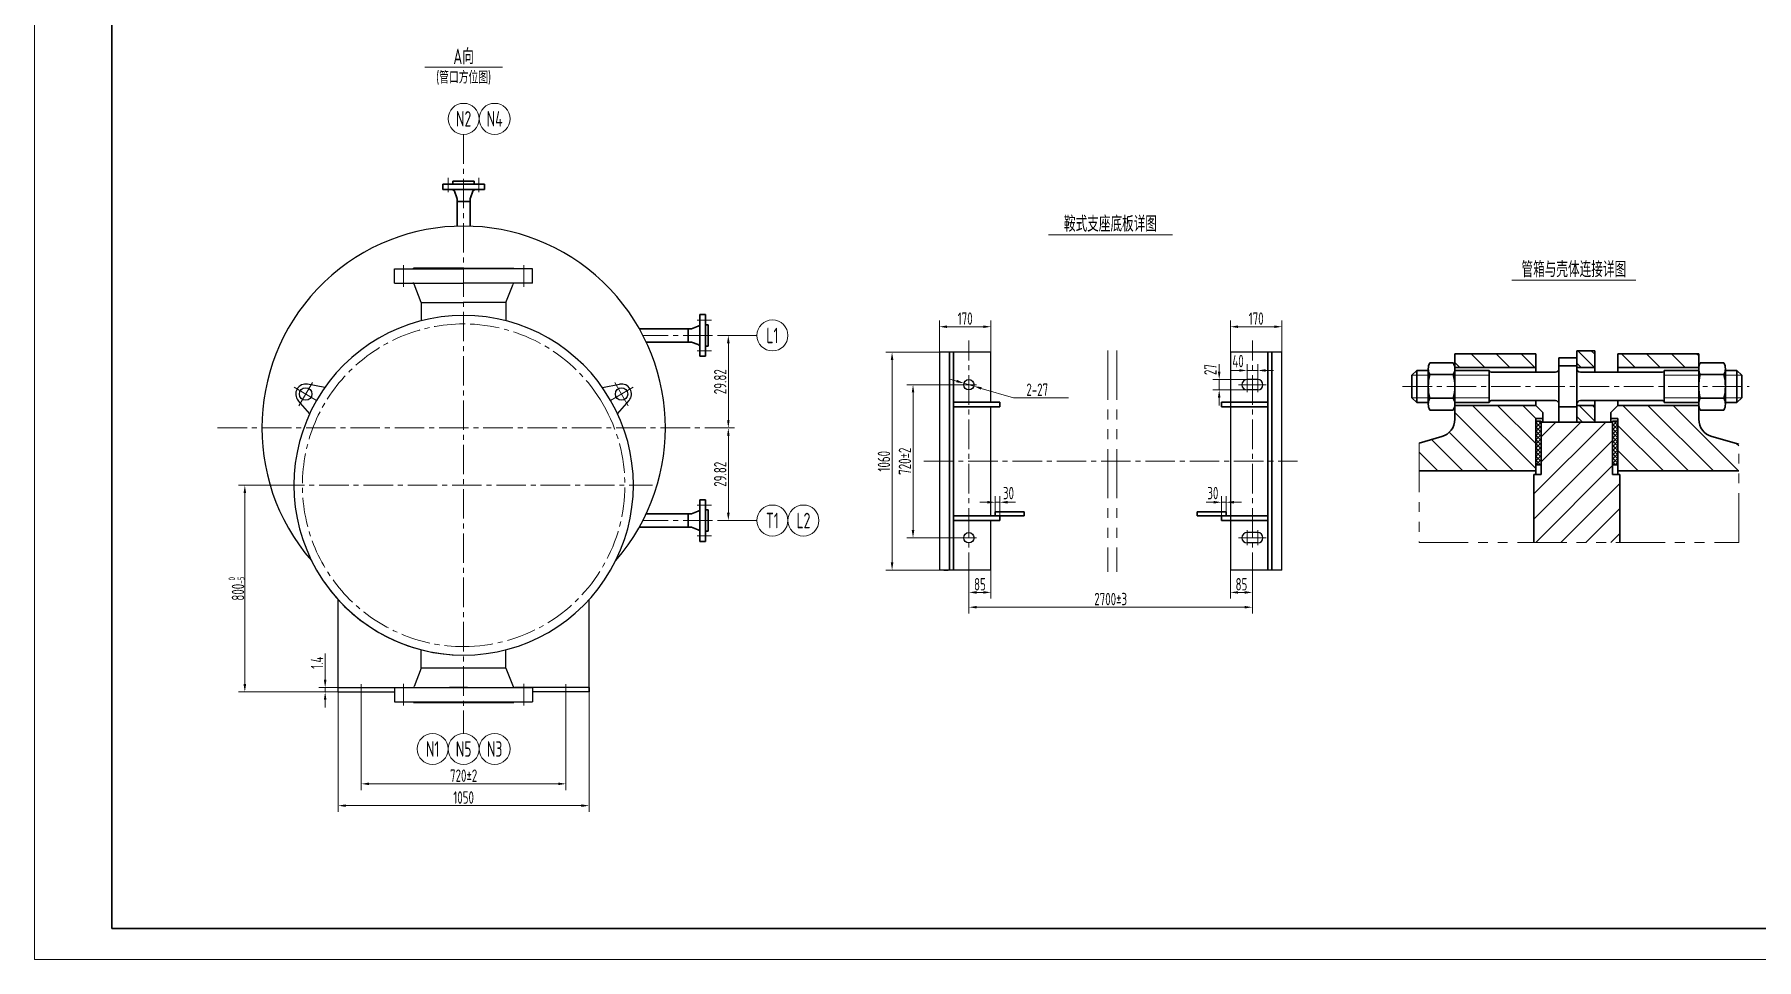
# Model space of a CAD drawing. Header units: millimetres. Extents: x 5765 to 6606, y -201 to 393.
# Drawn here: x 5765 to 6320, y -201 to 98 of the extents above; entities that cross this region are included whole.
import ezdxf
from ezdxf.enums import TextEntityAlignment as Align

# ---------------------------------------------------------------- set-up
doc = ezdxf.new("R2010")
doc.units = ezdxf.units.MM
doc.linetypes.add('CENTER2', pattern=[28.575, 19.05, -3.175, 3.175, -3.175])
doc.linetypes.add('PHANTOM2', pattern=[31.75, 15.875, -3.175, 3.175, -3.175, 3.175, -3.175])
for name, color, linetype, lineweight in [('1粗实线', 7, 'Continuous', 35), ('2细实线', 3, 'Continuous', 13), ('3中心线', 1, 'CENTER2', 13), ('5双点划线', 2, 'PHANTOM2', 13), ('6剖面线', 6, 'Continuous', 13), ('7文本', 2, 'Continuous', 13), ('8标注', 3, 'Continuous', 13), ('9图表', 4, 'Continuous', 13)]:
    doc.layers.add(name, color=color, linetype=linetype, lineweight=lineweight)
doc.styles.add('lanpec', font='bpec_e.shx', dxfattribs={"width": 0.75, "bigfont": 'hztxt.shx'})
doc.styles.add('lanpec-dim', font='bpec_e.shx', dxfattribs={"width": 0.75})
doc.dimstyles.new('lanpec', dxfattribs={"dimtxt": 4, "dimasz": 2.5, "dimexe": 2, "dimexo": 0, "dimtad": 1, "dimdsep": 46, "dimtxsty": 'lanpec-dim', "dimcen": 2.5, "dimclrd": 256, "dimclre": 256, "dimclrt": 256, "dimazin": 0, "dimtfac": 1, "dimtmove": 0, "dimatfit": 3, "dimfxl": 1, "dimlwd": -1, "dimlwe": -1, "dimarcsym": 0})
doc.dimstyles.new('lanpec$0', dxfattribs={"dimscale": 10, "dimtxt": 4, "dimasz": 2.5, "dimexe": 2, "dimexo": 0, "dimtad": 1, "dimdec": 1, "dimdsep": 46, "dimtxsty": 'lanpec-dim', "dimcen": 0.09, "dimclrd": 256, "dimclre": 256, "dimclrt": 256, "dimadec": 1, "dimazin": 0, "dimtfac": 0.707, "dimtdec": 1, "dimtmove": 0, "dimatfit": 3, "dimfxl": 1, "dimarcsym": 0})
doc.dimstyles.new('lanpec$3', dxfattribs={"dimtxt": 4, "dimasz": 2.5, "dimexe": 2, "dimexo": 0, "dimtad": 1, "dimtih": 1, "dimtoh": 1, "dimdsep": 46, "dimtxsty": 'lanpec-dim', "dimcen": 2.5, "dimclrd": 256, "dimclre": 256, "dimclrt": 256, "dimazin": 0, "dimtfac": 1, "dimtmove": 0, "dimatfit": 3, "dimfxl": 1, "dimlwd": -1, "dimlwe": -1, "dimarcsym": 0})
pattern_1 = [(135, (5538.121, 1412.3714), (-4.041115, -4.041115), [])]
pattern_2 = [(45, (5538.121, 1412.3714), (-0.6735192, 0.6735192), []), (135, (5538.121, 1412.3714), (-0.6735192, -0.6735192), [])]

# ---------------------------------------------------------------- blocks, each defined once
blk = doc.blocks.new('A1')
at = {"layer": '1粗实线'}
blk.add_lwpolyline([(-816, 10), (-10, 10), (-10, 584), (-816, 584)], close=True, dxfattribs=at)
at = {"layer": '9图表'}
blk.add_lwpolyline([(-841, 0), (0, 0), (0, 594), (-841, 594)], close=True, dxfattribs=at)
blk = doc.blocks.new('*D25')
at = {"layer": '8标注', "transparency": 16777216}
for p, q in [((6056.91, -4.84), (6056.91, 5.4)), ((6059.41, 3.4), (6071.05, 3.4)), ((6073.55, -4.84), (6073.55, 5.4))]:
    blk.add_line(p, q, dxfattribs=at)
for points in [[(6059.41, 3.82), (6059.41, 2.98), (6056.91, 3.4)], [(6071.05, 3.82), (6071.05, 2.98), (6073.55, 3.4)]]:
    blk.add_solid(points, dxfattribs=at)
at = {"layer": 'Defpoints', "color": 0, "transparency": 16777216}
for p in [(6073.55, 3.4), (6056.91, -4.84), (6073.55, -4.84)]:
    blk.add_point(p, dxfattribs=at)
at = {"layer": '8标注', "transparency": 16777216, "insert": (6065.23, 6.02), "char_height": 4, "attachment_point": 5, "style": 'lanpec-dim'}
blk.add_mtext('170', dxfattribs=at)
blk = doc.blocks.new('*D34')
at = {"layer": '8标注', "transparency": 16777216}
for p, q in [((6150.78, -4.84), (6150.78, 5.4)), ((6153.28, 3.4), (6164.91, 3.4)), ((6167.41, -4.84), (6167.41, 5.4))]:
    blk.add_line(p, q, dxfattribs=at)
for points in [[(6153.28, 3.82), (6153.28, 2.98), (6150.78, 3.4)], [(6164.91, 3.82), (6164.91, 2.98), (6167.41, 3.4)]]:
    blk.add_solid(points, dxfattribs=at)
at = {"layer": 'Defpoints', "color": 0, "transparency": 16777216}
for p in [(6167.41, 3.4), (6150.78, -4.84), (6167.41, -4.84)]:
    blk.add_point(p, dxfattribs=at)
at = {"layer": '8标注', "transparency": 16777216, "insert": (6159.09, 6.02), "char_height": 4, "attachment_point": 5, "style": 'lanpec-dim'}
blk.add_mtext('170', dxfattribs=at)
blk = doc.blocks.new('*D26')
at = {"layer": '8标注', "transparency": 16777216}
for p, q in [((6066.43, -78.89), (6066.43, -89.01)), ((6157.89, -78.89), (6157.89, -89.01)), ((6068.93, -87.01), (6155.39, -87.01))]:
    blk.add_line(p, q, dxfattribs=at)
for points in [[(6068.93, -86.59), (6068.93, -87.42), (6066.43, -87.01)], [(6155.39, -86.59), (6155.39, -87.42), (6157.89, -87.01)]]:
    blk.add_solid(points, dxfattribs=at)
at = {"layer": 'Defpoints', "color": 0, "transparency": 16777216}
for p in [(6066.43, -78.89), (6157.89, -78.89), (6157.89, -87.01)]:
    blk.add_point(p, dxfattribs=at)
at = {"layer": '8标注', "transparency": 16777216, "insert": (6112.16, -84.38), "char_height": 4, "width": 3.1429, "attachment_point": 5, "style": 'lanpec-dim'}
blk.add_mtext('2700%%P3', dxfattribs=at)
blk = doc.blocks.new('*D27')
at = {"layer": '8标注', "transparency": 16777216}
for p, q in [((6147.16, -11.13), (6147.16, -8.63)), ((6156.16, -13.63), (6145.16, -13.63)), ((6147.16, -13.63), (6147.16, -16.96)), ((6156.16, -16.96), (6145.16, -16.96)), ((6147.16, -19.46), (6147.16, -21.96))]:
    blk.add_line(p, q, dxfattribs=at)
for points in [[(6146.74, -11.13), (6147.58, -11.13), (6147.16, -13.63)], [(6146.74, -19.46), (6147.58, -19.46), (6147.16, -16.96)]]:
    blk.add_solid(points, dxfattribs=at)
at = {"layer": 'Defpoints', "color": 0, "transparency": 16777216}
for p in [(6156.16, -13.63), (6147.16, -16.96), (6156.16, -16.96)]:
    blk.add_point(p, dxfattribs=at)
at = {"layer": '8标注', "transparency": 16777216, "insert": (6144.33, -10.41), "char_height": 4, "attachment_point": 5, "rotation": 90, "style": 'lanpec-dim'}
blk.add_mtext('27', dxfattribs=at)
blk = doc.blocks.new('*D28')
at = {"layer": '8标注', "transparency": 16777216}
for p, q in [((6153.66, -10.7), (6151.16, -10.7)), ((6156.16, -13.63), (6156.16, -8.7)), ((6159.63, -10.7), (6156.16, -10.7)), ((6159.63, -13.63), (6159.63, -8.7)), ((6162.13, -10.7), (6164.63, -10.7))]:
    blk.add_line(p, q, dxfattribs=at)
for points in [[(6153.66, -10.28), (6153.66, -11.11), (6156.16, -10.7)], [(6162.13, -10.28), (6162.13, -11.11), (6159.63, -10.7)]]:
    blk.add_solid(points, dxfattribs=at)
at = {"layer": 'Defpoints', "color": 0, "transparency": 16777216}
for p in [(6156.16, -10.7), (6156.16, -13.63), (6159.63, -13.63)]:
    blk.add_point(p, dxfattribs=at)
at = {"layer": '8标注', "transparency": 16777216, "insert": (6153.24, -7.69), "char_height": 4, "attachment_point": 5, "style": 'lanpec-dim'}
blk.add_mtext('40', dxfattribs=at)
blk = doc.blocks.new('*D29')
at = {"layer": '8标注', "transparency": 16777216}
for p, q in [((6063.94, -15.3), (6046.41, -15.3)), ((6048.41, -17.8), (6048.41, -62.12)), ((6063.94, -64.62), (6046.41, -64.62))]:
    blk.add_line(p, q, dxfattribs=at)
for points in [[(6047.99, -17.8), (6048.83, -17.8), (6048.41, -15.3)], [(6047.99, -62.12), (6048.83, -62.12), (6048.41, -64.62)]]:
    blk.add_solid(points, dxfattribs=at)
at = {"layer": 'Defpoints', "color": 0, "transparency": 16777216}
for p in [(6063.94, -15.3), (6048.41, -64.62), (6063.94, -64.62)]:
    blk.add_point(p, dxfattribs=at)
at = {"layer": '8标注', "transparency": 16777216, "insert": (6045.79, -39.96), "char_height": 4, "width": 3.1429, "attachment_point": 5, "rotation": 90, "style": 'lanpec-dim'}
blk.add_mtext('720±2', dxfattribs=at)
blk = doc.blocks.new('*D30')
at = {"layer": '8标注', "transparency": 16777216}
for p, q in [((6056.91, -4.84), (6039.65, -4.84)), ((6041.65, -72.57), (6041.65, -7.34)), ((6056.91, -75.07), (6039.65, -75.07))]:
    blk.add_line(p, q, dxfattribs=at)
for points in [[(6041.24, -7.34), (6042.07, -7.34), (6041.65, -4.84)], [(6041.24, -72.57), (6042.07, -72.57), (6041.65, -75.07)]]:
    blk.add_solid(points, dxfattribs=at)
at = {"layer": 'Defpoints', "color": 0, "transparency": 16777216}
for p in [(6041.65, -4.84), (6056.91, -4.84), (6056.91, -75.07)]:
    blk.add_point(p, dxfattribs=at)
at = {"layer": '8标注', "transparency": 16777216, "insert": (6039.03, -39.96), "char_height": 4, "attachment_point": 5, "rotation": 90, "style": 'lanpec-dim'}
blk.add_mtext('1060', dxfattribs=at)
blk = doc.blocks.new('*D31')
at = {"layer": '8标注', "transparency": 16777216}
for p, q in [((6066.43, -75.07), (6066.43, -84.23)), ((6073.55, -75.07), (6073.55, -84.23)), ((6068.93, -82.23), (6071.05, -82.23))]:
    blk.add_line(p, q, dxfattribs=at)
for points in [[(6068.93, -81.82), (6068.93, -82.65), (6066.43, -82.23)], [(6071.05, -81.82), (6071.05, -82.65), (6073.55, -82.23)]]:
    blk.add_solid(points, dxfattribs=at)
at = {"layer": 'Defpoints', "color": 0, "transparency": 16777216}
for p in [(6066.43, -75.07), (6073.55, -75.07), (6073.55, -82.23)]:
    blk.add_point(p, dxfattribs=at)
at = {"layer": '8标注', "transparency": 16777216, "insert": (6069.99, -79.61), "char_height": 4, "attachment_point": 5, "style": 'lanpec-dim'}
blk.add_mtext('85', dxfattribs=at)
blk = doc.blocks.new('*D32')
at = {"layer": '8标注', "transparency": 16777216}
for p, q in [((6150.78, -75.07), (6150.78, -84.23)), ((6157.89, -75.07), (6157.89, -84.23)), ((6155.39, -82.23), (6153.28, -82.23))]:
    blk.add_line(p, q, dxfattribs=at)
for points in [[(6153.28, -81.82), (6153.28, -82.65), (6150.78, -82.23)], [(6155.39, -81.82), (6155.39, -82.65), (6157.89, -82.23)]]:
    blk.add_solid(points, dxfattribs=at)
at = {"layer": 'Defpoints', "color": 0, "transparency": 16777216}
for p in [(6150.78, -75.07), (6157.89, -75.07), (6150.78, -82.23)]:
    blk.add_point(p, dxfattribs=at)
at = {"layer": '8标注', "transparency": 16777216, "insert": (6154.33, -79.61), "char_height": 4, "attachment_point": 5, "style": 'lanpec-dim'}
blk.add_mtext('85', dxfattribs=at)
blk = doc.blocks.new('*D35')
at = {"layer": '8标注', "transparency": 16777216}
for p, q in [((6062.44, -14.12), (6060.04, -13.41)), ((6064.83, -14.83), (6068.03, -15.77)), ((6080.78, -19.52), (6070.42, -16.47)), ((6092.92, -19.52), (6080.78, -19.52))]:
    blk.add_line(p, q, dxfattribs=at)
for points in [[(6062.55, -13.72), (6062.32, -14.52), (6064.83, -14.83)], [(6070.54, -16.07), (6070.31, -16.87), (6068.03, -15.77)]]:
    blk.add_solid(points, dxfattribs=at)
at = {"layer": 'Defpoints', "color": 0, "transparency": 16777216}
for p in [(6064.83, -14.83), (6068.03, -15.77)]:
    blk.add_point(p, dxfattribs=at)
at = {"layer": '8标注', "transparency": 16777216, "insert": (6088.48, -16.9), "char_height": 4, "attachment_point": 5, "style": 'lanpec-dim'}
blk.add_mtext('2-27', dxfattribs=at)
blk = doc.blocks.new('*D36')
at = {"layer": '8标注', "transparency": 16777216}
for p, q in [((6072.42, -53.18), (6069.92, -53.18)), ((6074.92, -56.27), (6074.92, -51.18)), ((6074.92, -53.18), (6076.41, -53.18)), ((6076.41, -57.54), (6076.41, -51.18)), ((6078.91, -53.18), (6081.41, -53.18))]:
    blk.add_line(p, q, dxfattribs=at)
for points in [[(6072.42, -52.76), (6072.42, -53.59), (6074.92, -53.18)], [(6078.91, -52.76), (6078.91, -53.59), (6076.41, -53.18)]]:
    blk.add_solid(points, dxfattribs=at)
at = {"layer": 'Defpoints', "color": 0, "transparency": 16777216}
for p in [(6076.41, -53.18), (6074.92, -56.27), (6076.41, -57.54)]:
    blk.add_point(p, dxfattribs=at)
at = {"layer": '8标注', "transparency": 16777216, "insert": (6079.2, -50.23), "char_height": 4, "attachment_point": 5, "style": 'lanpec-dim'}
blk.add_mtext('30', dxfattribs=at)
blk = doc.blocks.new('*D33')
at = {"layer": '8标注', "transparency": 16777216}
for p, q in [((6145.41, -53.18), (6142.91, -53.18)), ((6147.91, -57.54), (6147.91, -51.18)), ((6149.4, -53.18), (6147.91, -53.18)), ((6149.4, -56.27), (6149.4, -51.18)), ((6151.9, -53.18), (6154.4, -53.18))]:
    blk.add_line(p, q, dxfattribs=at)
for points in [[(6145.41, -52.76), (6145.41, -53.59), (6147.91, -53.18)], [(6151.9, -52.76), (6151.9, -53.59), (6149.4, -53.18)]]:
    blk.add_solid(points, dxfattribs=at)
at = {"layer": 'Defpoints', "color": 0, "transparency": 16777216}
for p in [(6147.91, -53.18), (6147.91, -57.54), (6149.4, -56.27)]:
    blk.add_point(p, dxfattribs=at)
at = {"layer": '8标注', "transparency": 16777216, "insert": (6145.12, -50.23), "char_height": 4, "attachment_point": 5, "style": 'lanpec-dim'}
blk.add_mtext('30', dxfattribs=at)
blk = doc.blocks.new('*U38')
at = {"layer": '2细实线'}
blk.add_line((-20, 0), (20, 0), dxfattribs=at)
at = {"layer": '7文本', "style": 'lanpec', "width": 0.75}
for tag, height, p in [('节点图名称', 5, (0, 3.5)), ('比例', 4, (0, -3.25))]:
    blk.add_attdef(tag, text='', height=height, dxfattribs=at).set_placement(p, align=Align.MIDDLE_CENTER)
blk = doc.blocks.new('*D43')
at = {"layer": '8标注', "transparency": 16777216}
for p, q in [((5870.46, -116.51), (5870.46, -145.93)), ((5936.46, -116.44), (5936.46, -145.93)), ((5872.96, -143.93), (5933.96, -143.93))]:
    blk.add_line(p, q, dxfattribs=at)
for points in [[(5872.96, -143.51), (5872.96, -144.34), (5870.46, -143.93)], [(5933.96, -143.51), (5933.96, -144.34), (5936.46, -143.93)]]:
    blk.add_solid(points, dxfattribs=at)
at = {"layer": 'Defpoints', "color": 0, "transparency": 16777216}
for p in [(5870.46, -116.51), (5936.46, -116.44), (5936.46, -143.93)]:
    blk.add_point(p, dxfattribs=at)
at = {"layer": '8标注', "transparency": 16777216, "insert": (5903.46, -141.3), "char_height": 4, "attachment_point": 5, "style": 'lanpec-dim'}
blk.add_mtext('720±2', dxfattribs=at)
blk = doc.blocks.new('*D44')
at = {"layer": '8标注', "transparency": 16777216}
for p, q in [((5862.96, -114.3), (5862.96, -152.96)), ((5943.96, -114.3), (5943.96, -152.96)), ((5865.46, -150.96), (5941.46, -150.96))]:
    blk.add_line(p, q, dxfattribs=at)
for points in [[(5865.46, -150.54), (5865.46, -151.38), (5862.96, -150.96)], [(5941.46, -150.54), (5941.46, -151.38), (5943.96, -150.96)]]:
    blk.add_solid(points, dxfattribs=at)
at = {"layer": 'Defpoints', "color": 0, "transparency": 16777216}
for p in [(5862.96, -114.3), (5943.96, -114.3), (5943.96, -150.96)]:
    blk.add_point(p, dxfattribs=at)
at = {"layer": '8标注', "transparency": 16777216, "insert": (5903.46, -148.34), "char_height": 4, "attachment_point": 5, "style": 'lanpec-dim'}
blk.add_mtext('1050', dxfattribs=at)
blk = doc.blocks.new('*D45')
at = {"layer": '8标注', "transparency": 16777216}
for p, q in [((5843.36, -47.7), (5830.89, -47.7)), ((5832.89, -50.2), (5832.89, -111.8)), ((5862.96, -114.3), (5830.89, -114.3))]:
    blk.add_line(p, q, dxfattribs=at)
for points in [[(5832.47, -50.2), (5833.31, -50.2), (5832.89, -47.7)], [(5832.47, -111.8), (5833.31, -111.8), (5832.89, -114.3)]]:
    blk.add_solid(points, dxfattribs=at)
at = {"layer": 'Defpoints', "color": 0, "transparency": 16777216}
for p in [(5843.36, -47.7), (5832.89, -114.3), (5862.96, -114.3)]:
    blk.add_point(p, dxfattribs=at)
at = {"layer": '8标注', "transparency": 16777216, "insert": (5830.16, -81), "char_height": 4, "attachment_point": 5, "rotation": 90, "style": 'lanpec-dim'}
blk.add_mtext('800{\\H0.525x;\\S 0^ -5;}', dxfattribs=at)
blk = doc.blocks.new('管口号')
at = {"layer": '2细实线'}
blk.add_circle((0, 5), 5, dxfattribs=at)
at = {"layer": '7文本', "style": 'lanpec', "width": 0.75}
blk.add_attdef('N', text='', height=5, dxfattribs=at).set_placement((0, 5), align=Align.MIDDLE_CENTER)
blk = doc.blocks.new('*U39')
at = {"layer": '2细实线'}
blk.add_line((-12.5, 0), (12.5, 0), dxfattribs=at)
at = {"layer": '7文本', "style": 'lanpec', "width": 0.75}
for tag, height, p in [('节点图名称', 5, (0, 3.5)), ('比例', 4, (0, -3.25))]:
    blk.add_attdef(tag, text='', height=height, dxfattribs=at).set_placement(p, align=Align.MIDDLE_CENTER)
blk = doc.blocks.new('*D46')
at = {"layer": '8标注', "transparency": 16777216}
for p, q in [((5858.8, -110.4), (5858.8, -101.88)), ((5862.96, -112.9), (5856.8, -112.9)), ((5862.96, -114.3), (5856.8, -114.3)), ((5858.8, -114.3), (5858.8, -112.9)), ((5858.8, -116.8), (5858.8, -119.3))]:
    blk.add_line(p, q, dxfattribs=at)
for points in [[(5858.38, -110.4), (5859.22, -110.4), (5858.8, -112.9)], [(5858.38, -116.8), (5859.22, -116.8), (5858.8, -114.3)]]:
    blk.add_solid(points, dxfattribs=at)
at = {"layer": 'Defpoints', "color": 0, "transparency": 16777216}
for p in [(5858.8, -112.9), (5862.96, -112.9), (5862.96, -114.3)]:
    blk.add_point(p, dxfattribs=at)
at = {"layer": '8标注', "transparency": 16777216, "insert": (5856.18, -104.89), "char_height": 4, "attachment_point": 5, "rotation": 90, "style": 'lanpec-dim'}
blk.add_mtext('1.4', dxfattribs=at)
blk = doc.blocks.new('*D47')
at = {"layer": '8标注', "transparency": 16777216}
for p, q in [((5986.84, 0.58), (5990.84, 0.58)), ((5988.84, -1.92), (5988.84, -26.74)), ((5982.84, -29.24), (5990.84, -29.24))]:
    blk.add_line(p, q, dxfattribs=at)
for points in [[(5988.42, -1.92), (5989.26, -1.92), (5988.84, 0.58)], [(5988.42, -26.74), (5989.26, -26.74), (5988.84, -29.24)]]:
    blk.add_solid(points, dxfattribs=at)
at = {"layer": 'Defpoints', "color": 0, "transparency": 16777216}
for p in [(5986.84, 0.58), (5982.84, -29.24), (5988.84, -29.24)]:
    blk.add_point(p, dxfattribs=at)
at = {"layer": '8标注', "transparency": 16777216, "insert": (5986.21, -14.33), "char_height": 4, "attachment_point": 5, "rotation": 90, "style": 'lanpec-dim'}
blk.add_mtext('29.82', dxfattribs=at)
blk = doc.blocks.new('*D42')
at = {"layer": '8标注', "transparency": 16777216}
for p, q in [((5982.84, -29.24), (5990.84, -29.24)), ((5988.84, -56.56), (5988.84, -31.74)), ((5985.92, -59.06), (5990.84, -59.06))]:
    blk.add_line(p, q, dxfattribs=at)
for points in [[(5988.42, -31.74), (5989.26, -31.74), (5988.84, -29.24)], [(5988.42, -56.56), (5989.26, -56.56), (5988.84, -59.06)]]:
    blk.add_solid(points, dxfattribs=at)
at = {"layer": 'Defpoints', "color": 0, "transparency": 16777216}
for p in [(5982.84, -29.24), (5988.84, -29.24), (5985.92, -59.06)]:
    blk.add_point(p, dxfattribs=at)
at = {"layer": '8标注', "transparency": 16777216, "insert": (5986.21, -44.15), "char_height": 4, "attachment_point": 5, "rotation": 90, "style": 'lanpec-dim'}
blk.add_mtext('29.82', dxfattribs=at)

msp = doc.modelspace()

# ---------------------------------------------------------------- hatches: boundary and pattern name
at = {"layer": '6剖面线', "ltscale": 0.5}
h = msp.add_hatch(dxfattribs=at)
h.set_pattern_fill('ANSI31', color=256, scale=1.8, angle=90, style=0)
h.set_pattern_definition(pattern_1)
h.paths.add_polyline_path([(6249.262, -9.749), (6249.262, -5.294), (6223.15, -5.294), (6223.15, -9.749)])
edge = h.paths.add_edge_path()
edge.add_line((6249.262, -26.184), (6251.566, -26.184))
edge.add_line((6251.566, -26.184), (6251.566, -24.264))
edge.add_line((6251.566, -24.264), (6249.262, -21.96))
edge.add_line((6249.262, -21.96), (6223.15, -21.96))
edge.add_line((6223.15, -21.96), (6223.15, -26.447))
edge.add_arc((6217.39, -26.447), 5.76, 285.9454, 360, ccw=False)
edge.add_line((6218.973, -31.986), (6211.623, -34.085))
edge.add_line((6211.623, -34.085), (6211.623, -43.08))
edge.add_line((6211.623, -43.08), (6249.262, -43.08))
edge.add_line((6249.262, -43.08), (6249.262, -26.184))
h = msp.add_hatch(dxfattribs=at)
h.set_pattern_fill('ANSI31', color=256, scale=0.96, angle=90, style=0)
h.set_pattern_definition([(135, (-8276.9207, -2611.8348), (-2.1552615, -2.1552615), [])])
h.paths.add_polyline_path([(6268.27, -4.334), (6262.51, -4.334), (6262.51, -9.749), (6268.27, -9.749)])
h.paths.add_polyline_path([(6268.27, -21.96), (6262.51, -21.96), (6262.51, -27.336), (6268.27, -27.336)])
h = msp.add_hatch(dxfattribs=at)
h.set_pattern_fill('ANSI31', color=256, scale=1.8, angle=90, style=0)
h.set_pattern_definition(pattern_1)
h.paths.add_polyline_path([(6306.048, -31.986, -0.3348603), (6301.87, -26.447), (6301.87, -21.96), (6275.758, -21.96), (6273.454, -24.264), (6273.454, -26.184), (6275.758, -26.184), (6275.758, -43.08), (6314.715, -43.08), (6314.715, -34.462)])
h.paths.add_polyline_path([(6275.758, -5.294), (6275.758, -9.749), (6301.87, -9.749), (6301.87, -5.294)])
at = {"layer": '6剖面线'}
h = msp.add_hatch(dxfattribs=at)
h.set_pattern_fill('ANSI31', color=256, scale=1.8, angle=180, style=0)
h.set_pattern_definition([(225, (6250.2164, -48.983), (4.0411, -4.0411), [])])
h.paths.add_polyline_path([(6250.99, -27.336), (6250.99, -44.256), (6249.838, -44.256), (6250.99, -66.12), (6276.334, -66.12), (6276.334, -44.256), (6274.03, -44.256), (6274.03, -27.336)])
h.paths.add_polyline_path([(6249.838, -44.256), (6248.686, -44.256), (6248.686, -66.12), (6250.99, -66.12)])
at = {"layer": '6剖面线', "ltscale": 0.5}
h = msp.add_hatch(dxfattribs=at)
h.set_pattern_fill('ANSI37', color=256, scale=0.3, style=0)
h.set_pattern_definition(pattern_2)
h.paths.add_polyline_path([(6249.262, -41.16), (6250.99, -41.16), (6250.99, -27.08), (6249.262, -27.08)])
h = msp.add_hatch(dxfattribs=at)
h.set_pattern_fill('ANSI37', color=256, scale=0.3, style=0)
h.set_pattern_definition(pattern_2)
h.paths.add_polyline_path([(6275.758, -27.08), (6274.03, -27.08), (6274.03, -41.16), (6275.758, -41.16)])

# ---------------------------------------------------------------- linework, layer by layer
for p, q in [((5887.27, 22.096), (5887.27, 22.296)), ((5903.46, 22.296), (5887.27, 22.296)), ((5903.46, 22.296), (5919.65, 22.296)), ((5919.65, 22.096), (5919.65, 22.296)), ((5881.21, 17.486), (5881.21, 22.096)), ((5881.21, 22.096), (5903.46, 22.096)), ((5881.21, 17.486), (5903.46, 17.486)), ((5889.81, 11.196), (5887.532, 17.164)), ((5925.71, 22.096), (5903.46, 22.096)), ((5925.71, 17.486), (5903.46, 17.486)), ((5917.11, 11.196), (5919.387, 17.164)), ((5925.71, 17.486), (5925.71, 22.096)), ((5889.81, 11.196), (5903.46, 11.196)), ((5889.81, 11.196), (5889.81, 5.317)), ((5917.11, 11.196), (5903.46, 11.196)), ((5917.11, 11.196), (5917.11, 5.317)), ((6073.546, -4.84), (6056.914, -4.84)), ((6056.914, -4.84), (6056.914, -75.074)), ((6073.546, -20.888), (6073.546, -4.84)), ((6167.407, -4.84), (6150.775, -4.84)), ((6150.775, -4.84), (6150.775, -75.074)), ((6167.407, -75.074), (6167.407, -4.84)), ((5858.652, -16.242), (5853.138, -15.153)), ((5948.267, -16.242), (5953.782, -15.153)), ((6159.626, -13.633), (6156.157, -13.633)), ((5853.809, -24.63), (5850.109, -20.399)), ((5953.11, -24.63), (5956.81, -20.399)), ((6159.626, -16.96), (6156.157, -16.96)), ((6073.546, -57.541), (6073.546, -22.373)), ((6073.546, -75.074), (6073.546, -59.025)), ((6159.626, -62.954), (6156.157, -62.954)), ((6159.626, -66.28), (6156.157, -66.28)), ((6073.546, -75.074), (6056.914, -75.074)), ((6058.354, -75.074), (6059.794, -75.074)), ((6167.407, -75.074), (6150.775, -75.074)), ((5862.96, -114.304), (5862.96, -84.546)), ((5943.96, -114.304), (5943.96, -84.546)), ((5889.81, -106.604), (5889.81, -100.725)), ((5917.11, -106.604), (5917.11, -100.725)), ((5862.96, -114.304), (5862.96, -109.053)), ((5889.81, -106.604), (5887.532, -112.572)), ((5917.11, -106.604), (5889.81, -106.604)), ((5917.11, -106.604), (5919.387, -112.572)), ((5862.96, -112.904), (5881.21, -112.904)), ((5862.96, -114.304), (5881.21, -114.304)), ((5862.96, -114.304), (5881.21, -114.304)), ((5881.21, -112.894), (5925.71, -112.894)), ((5881.21, -112.894), (5881.21, -117.504)), ((5881.21, -112.894), (5887.065, -112.894)), ((5904.714, -112.894), (5898.859, -112.894)), ((5925.71, -112.894), (5919.854, -112.894)), ((5925.71, -112.894), (5925.71, -117.504)), ((5943.96, -112.904), (5925.71, -112.904)), ((5943.96, -114.304), (5925.71, -114.304)), ((5943.96, -114.304), (5925.71, -114.304)), ((5943.96, -112.904), (5943.96, -114.304)), ((5881.21, -117.504), (5925.71, -117.504)), ((5887.27, -117.504), (5887.27, -117.704)), ((5887.27, -117.704), (5919.65, -117.704)), ((5898.654, -117.504), (5898.654, -117.704)), ((5919.65, -117.504), (5919.65, -117.704))]:
    msp.add_line(p, q)
for centre in [(5852.518, -18.293), (5954.402, -18.293)]:
    msp.add_circle(centre, 2)
at = {"ltscale": 2}
for centre in [(6066.43, -15.297), (6066.43, -64.617)]:
    msp.add_circle(centre, 1.663, dxfattribs=at)
for centre, radius, start, end in [((5903.46, -29.239), 65.061, 318.9992, 221.0008), ((5887.065, 16.986), 0.5, 20.88476, 90), ((5919.854, 16.986), 0.5, 90, 159.11524), ((5903.46, -47.704), 54.75, 90, 150), ((5903.46, -47.704), 54.75, 30, 90), ((5852.518, -18.293), 3.2, 78.82881, 221.17119), ((5954.402, -18.293), 3.2, 318.82881, 101.17119), ((6156.157, -15.297), 1.663, 90, 270), ((6159.626, -15.297), 1.663, 270, 90), ((5903.46, -47.704), 54.75, 150, 270), ((5903.46, -47.704), 54.75, 270, 30), ((6156.157, -64.617), 1.663, 90, 270), ((6159.626, -64.617), 1.663, 270, 90), ((5903.46, -47.704), 54.75, 215.07463, 270), ((5887.065, -112.394), 0.5, 270, 339.11524), ((5919.854, -112.394), 0.5, 200.88476, 270)]:
    msp.add_arc(centre, radius, start, end)
at = {"layer": '1粗实线', "ltscale": 0.5}
for p, q in [((5906.892, 50.308), (5900.028, 50.308)), ((5900.028, 50.308), (5900.028, 49.368)), ((5906.892, 50.308), (5906.892, 49.368)), ((5910.18, 49.368), (5896.74, 49.368)), ((5896.74, 49.368), (5896.74, 47.576)), ((5896.74, 47.576), (5910.18, 47.576)), ((5900.491, 47.053), (5901.274, 44.935)), ((5901.324, 44.657), (5901.324, 43.808)), ((5905.596, 44.657), (5905.596, 43.808)), ((5906.428, 47.053), (5905.645, 44.935)), ((5910.18, 49.368), (5910.18, 47.576)), ((5901.324, 43.808), (5905.596, 43.808)), ((5901.324, 43.808), (5901.324, 35.787)), ((5905.596, 43.808), (5905.596, 35.787)), ((5981.428, 7.302), (5979.636, 7.302)), ((5979.636, 7.302), (5979.636, -6.138)), ((5981.428, -6.138), (5981.428, 7.302)), ((5975.868, 2.718), (5960.131, 2.718)), ((5975.868, 2.718), (5975.868, -1.554)), ((5976.717, 2.718), (5975.868, 2.718)), ((5979.113, 3.551), (5976.994, 2.768)), ((5982.368, 4.014), (5981.428, 4.014)), ((5982.368, -2.85), (5982.368, 4.014)), ((5975.868, -1.554), (5962.336, -1.554)), ((5976.717, -1.554), (5975.868, -1.554)), ((5979.113, -2.386), (5976.994, -1.603)), ((5982.368, -2.85), (5981.428, -2.85)), ((5981.428, -6.138), (5979.636, -6.138)), ((5979.636, -65.785), (5979.636, -52.345)), ((5981.428, -52.345), (5979.636, -52.345)), ((5981.428, -52.345), (5981.428, -65.785)), ((5975.868, -56.929), (5962.336, -56.929)), ((5976.717, -56.929), (5975.868, -56.929)), ((5975.868, -61.201), (5975.868, -56.929)), ((5979.113, -56.096), (5976.994, -56.879)), ((5982.368, -55.633), (5981.428, -55.633)), ((5982.368, -55.633), (5982.368, -62.497)), ((5975.868, -61.201), (5960.131, -61.201)), ((5976.717, -61.201), (5975.868, -61.201)), ((5979.113, -62.033), (5976.994, -61.25)), ((5981.428, -65.785), (5979.636, -65.785)), ((5982.368, -62.497), (5981.428, -62.497))]:
    msp.add_line(p, q, dxfattribs=at)
at = {"layer": '1粗实线'}
for p, q in [((6060.14, -4.84), (6060.14, -75.074)), ((6061.502, -4.84), (6061.502, -75.074)), ((6162.819, -4.84), (6162.819, -75.074)), ((6164.181, -4.84), (6164.181, -75.074)), ((6223.15, -5.294), (6249.262, -5.294)), ((6223.15, -5.294), (6223.15, -26.447)), ((6249.262, -5.294), (6249.262, -11.285)), ((6268.27, -4.334), (6262.51, -4.334)), ((6262.51, -4.334), (6262.51, -27.336)), ((6268.27, -11.285), (6268.27, -4.334)), ((6301.87, -5.294), (6275.758, -5.294)), ((6275.758, -5.294), (6275.758, -11.285)), ((6301.87, -5.294), (6301.87, -26.447)), ((6210.862, -10.67), (6209.326, -12.206)), ((6214.587, -10.67), (6210.862, -10.67)), ((6210.862, -10.67), (6210.862, -21.038)), ((6214.587, -21.557), (6214.587, -10.152)), ((6222.617, -8.251), (6215.12, -8.251)), ((6223.15, -9.749), (6249.262, -9.749)), ((6223.15, -21.557), (6223.15, -10.152)), ((6234.286, -10.67), (6223.15, -10.67)), ((6234.286, -10.67), (6234.286, -21.038)), ((6234.286, -10.67), (6234.286, -10.709)), ((6256.75, -6.638), (6262.51, -6.638)), ((6256.75, -6.638), (6256.75, -27.336)), ((6256.75, -9.239), (6262.51, -9.239)), ((6262.51, -9.749), (6268.27, -9.749)), ((6262.51, -10.133), (6262.51, -10.094)), ((6301.87, -9.749), (6275.758, -9.749)), ((6290.734, -10.67), (6301.87, -10.67)), ((6290.734, -10.67), (6290.734, -21.038)), ((6290.734, -10.67), (6290.734, -10.709)), ((6301.87, -21.557), (6301.87, -10.152)), ((6309.962, -8.251), (6302.342, -8.251)), ((6310.434, -21.557), (6310.434, -10.152)), ((6310.434, -10.67), (6314.158, -10.67)), ((6314.158, -10.67), (6315.694, -12.206)), ((6314.158, -10.67), (6314.158, -21.038)), ((6209.326, -12.206), (6209.326, -19.502)), ((6222.617, -12.053), (6215.12, -12.053)), ((6234.862, -11.285), (6255.598, -11.285)), ((6263.662, -11.285), (6290.158, -11.285)), ((6309.962, -12.053), (6302.342, -12.053)), ((6315.694, -12.206), (6315.694, -19.502)), ((6061.502, -20.888), (6076.412, -20.888)), ((6076.412, -20.888), (6076.412, -22.373)), ((6162.819, -20.888), (6147.91, -20.888)), ((6147.91, -20.888), (6147.91, -22.373)), ((6210.862, -21.038), (6209.326, -19.502)), ((6214.587, -21.038), (6210.862, -21.038)), ((6222.617, -19.656), (6215.12, -19.656)), ((6234.286, -21.038), (6223.15, -21.038)), ((6249.262, -21.96), (6223.15, -21.96)), ((6234.862, -20.424), (6255.598, -20.424)), ((6249.262, -20.424), (6249.262, -21.96)), ((6249.262, -21.96), (6251.566, -24.264)), ((6262.51, -21.96), (6268.27, -21.96)), ((6263.662, -20.424), (6290.158, -20.424)), ((6268.27, -27.336), (6268.27, -20.424)), ((6275.758, -21.96), (6273.454, -24.264)), ((6275.758, -20.424), (6275.758, -21.96)), ((6275.758, -21.96), (6301.87, -21.96)), ((6290.734, -21.038), (6301.87, -21.038)), ((6309.962, -19.656), (6302.342, -19.656)), ((6310.434, -21.038), (6314.158, -21.038)), ((6314.158, -21.038), (6315.694, -19.502)), ((6061.502, -22.373), (6076.412, -22.373)), ((6162.819, -22.373), (6147.91, -22.373)), ((6222.617, -23.458), (6215.12, -23.458)), ((6249.262, -26.184), (6251.566, -26.184)), ((6249.262, -26.184), (6249.262, -44.256)), ((6249.262, -27.08), (6250.99, -27.08)), ((6250.99, -27.08), (6250.99, -44.256)), ((6250.99, -27.144), (6250.99, -41.16)), ((6250.99, -27.336), (6274.03, -27.336)), ((6251.566, -24.264), (6251.566, -27.336)), ((6256.75, -22.47), (6262.51, -22.47)), ((6273.454, -24.264), (6273.454, -27.336)), ((6275.758, -26.184), (6273.454, -26.184)), ((6275.758, -27.08), (6274.03, -27.08)), ((6274.03, -27.08), (6274.03, -41.16)), ((6274.03, -27.144), (6274.03, -44.256)), ((6275.758, -26.184), (6275.758, -44.256)), ((6309.962, -23.458), (6302.342, -23.458)), ((6211.623, -34.085), (6218.973, -31.986)), ((6314.715, -34.462), (6306.048, -31.986)), ((6211.623, -43.08), (6249.262, -43.08)), ((6250.99, -44.256), (6248.686, -44.256)), ((6248.686, -44.256), (6248.686, -66.12)), ((6250.99, -41.16), (6249.262, -41.16)), ((6274.03, -41.16), (6275.758, -41.16)), ((6274.03, -44.256), (6276.334, -44.256)), ((6275.758, -43.08), (6314.715, -43.08)), ((6276.334, -44.256), (6276.334, -66.12)), ((6061.502, -57.541), (6076.412, -57.541)), ((6061.502, -59.025), (6076.412, -59.025)), ((6074.242, -57.541), (6084.253, -57.541)), ((6074.919, -57.541), (6074.919, -56.272)), ((6074.919, -56.272), (6084.253, -56.272)), ((6076.412, -59.025), (6076.412, -57.541)), ((6084.253, -56.272), (6084.253, -57.541)), ((6149.402, -56.272), (6140.068, -56.272)), ((6140.068, -56.272), (6140.068, -57.541)), ((6150.079, -57.541), (6140.068, -57.541)), ((6162.819, -57.541), (6147.91, -57.541)), ((6147.91, -59.025), (6147.91, -57.541)), ((6162.819, -59.025), (6147.91, -59.025)), ((6149.402, -56.272), (6149.402, -57.541))]:
    msp.add_line(p, q, dxfattribs=at)
at = {"layer": '1粗实线', "ltscale": 0.5}
for centre, start, end in [((5899.741, 46.776), 20.28013, 90), ((5900.524, 44.657), 0, 20.28013), ((5906.396, 44.657), 159.71987, 180), ((5907.179, 46.776), 90, 159.71987), ((5976.717, 3.518), 270, 290.28013), ((5978.836, 4.301), 290.28013, 0), ((5976.717, -2.354), 69.71987, 90), ((5978.836, -3.136), 0, 69.71987), ((5978.836, -55.346), 290.28013, 0), ((5976.717, -56.129), 270, 290.28013), ((5976.717, -62.001), 69.71987, 90), ((5978.836, -62.784), 0, 69.71987)]:
    msp.add_arc(centre, 0.8, start, end, dxfattribs=at)
at = {"layer": '1粗实线'}
for centre, radius, start, end in [((6218.243, -10.152), 3.656, 148.67241, 211.32759), ((6219.495, -10.152), 3.656, 328.67241, 31.32759), ((6234.862, -10.709), 0.576, 180, 270), ((6255.598, -10.133), 1.152, 270, 0), ((6263.662, -10.133), 1.152, 180, 270), ((6290.158, -10.709), 0.576, 270, 0), ((6305.935, -10.152), 4.065, 152.12072, 207.87928), ((6306.369, -10.152), 4.065, 332.12072, 27.87928), ((6228.411, -15.854), 13.824, 164.03799, 195.96201), ((6209.326, -15.854), 13.824, 344.03799, 15.96201), ((6317.422, -15.854), 15.552, 165.851, 194.149), ((6294.882, -15.854), 15.552, 345.851, 14.149), ((6218.243, -21.557), 3.656, 148.67241, 211.32759), ((6219.495, -21.557), 3.656, 328.67241, 31.32759), ((6234.862, -21), 0.576, 90, 180), ((6255.598, -21.576), 1.152, 0, 90), ((6263.662, -21.576), 1.152, 90, 180), ((6290.158, -21), 0.576, 0, 90), ((6305.935, -21.557), 4.065, 152.12072, 207.87928), ((6306.369, -21.557), 4.065, 332.12072, 27.87928), ((6217.39, -26.447), 5.76, 285.9454, 0), ((6307.63, -26.447), 5.76, 180, 254.0546)]:
    msp.add_arc(centre, radius, start, end, dxfattribs=at)
at = {"layer": '2细实线'}
for p, q in [((6209.326, -12.206), (6214.587, -12.206)), ((6223.15, -12.206), (6234.286, -12.206)), ((6301.87, -12.206), (6290.734, -12.206)), ((6315.694, -12.206), (6310.434, -12.206)), ((6092.518, -19.523), (6098.524, -19.523)), ((6209.326, -19.502), (6214.587, -19.502)), ((6223.15, -19.502), (6234.286, -19.502)), ((6301.87, -19.502), (6290.734, -19.502)), ((6315.694, -19.502), (6310.434, -19.502))]:
    msp.add_line(p, q, dxfattribs=at)
at = {"layer": '3中心线', "ltscale": 0.5}
for p, q in [((5903.46, 65.392), (5903.46, -127.704)), ((5898.508, 51.386), (5898.508, 46.776)), ((5908.412, 51.386), (5908.412, 46.776)), ((5884.09, 16.296), (5884.09, 23.286)), ((5922.83, 16.296), (5922.83, 23.286)), ((5998.059, 0.582), (5961.284, 0.582)), ((5983.446, 5.534), (5978.836, 5.534)), ((5983.446, -4.37), (5978.836, -4.37)), ((6066.43, -78.886), (6066.43, -1.027)), ((6157.891, -78.886), (6157.891, -1.027)), ((5856.045, -20.329), (5848.755, -16.121)), ((5854.69, -14.53), (5850.346, -22.055)), ((5950.875, -20.329), (5958.164, -16.121)), ((5952.229, -14.53), (5956.574, -22.055)), ((6206.28, -15.854), (6318.114, -15.854)), ((5824.08, -29.241), (5982.839, -29.241)), ((6051.914, -39.957), (6172.407, -39.957)), ((5842.579, -47.704), (5964.34, -47.704)), ((5983.446, -54.113), (5978.836, -54.113)), ((5998.059, -59.065), (5961.282, -59.065)), ((5983.446, -64.017), (5978.836, -64.017)), ((5870.46, -116.512), (5870.46, -111.83)), ((5884.09, -111.704), (5884.09, -118.694)), ((5922.83, -111.704), (5922.83, -118.694)), ((5936.46, -116.44), (5936.46, -111.83))]:
    msp.add_line(p, q, dxfattribs=at)
at = {"layer": '3中心线'}
for p, q in [((6068.925, -15.297), (6063.935, -15.297)), ((6153.442, -15.297), (6162.341, -15.297)), ((6156.157, -17.701), (6156.157, -12.893)), ((6159.626, -17.701), (6159.626, -12.893)), ((6068.925, -64.617), (6063.935, -64.617)), ((6153.442, -64.617), (6162.341, -64.617)), ((6156.157, -62.213), (6156.157, -67.021)), ((6159.626, -62.213), (6159.626, -67.021))]:
    msp.add_line(p, q, dxfattribs=at)
at = {"layer": '3中心线', "ltscale": 0.5}
for start, end in [(90, 270), (30, 90), (270, 30)]:
    msp.add_arc((5903.46, -47.704), 52, start, end, dxfattribs=at)
at = {"layer": '5双点划线'}
for p, q in [((6111.288, -4.271), (6111.288, -75.643)), ((6114.145, -4.271), (6114.145, -75.643)), ((6211.623, -34.085), (6211.623, -66.12)), ((6314.715, -66.12), (6314.715, -34.462)), ((6211.623, -66.12), (6314.715, -66.12))]:
    msp.add_line(p, q, dxfattribs=at)

# ---------------------------------------------------------------- block references
for name, p, values in [('*U39', (5903.46, 87.018), {'节点图名称': 'A向', '比例': '(管口方位图)'}), ('*U38', (6112.089, 33.032), {'节点图名称': '鞍式支座底板详图'}), ('*U38', (6261.55, 18.36), {'节点图名称': '管箱与壳体连接详图'})]:
    msp.add_blockref(name, p).add_auto_attribs(values)
at = {"layer": '2细实线'}
msp.add_blockref('A1', (6606.028, -200.559), dxfattribs=at)
at = {"layer": '8标注'}
for p, values in [((5903.46, 65.392), {'N': 'N2'}), ((5913.46, 65.392), {'N': 'N4'}), ((6003.059, -4.418), {'N': 'L1'}), ((6003.059, -64.065), {'N': 'T1'}), ((6013.059, -64.065), {'N': 'L2'}), ((5893.46, -137.704), {'N': 'N1'}), ((5903.46, -137.704), {'N': 'N5'}), ((5913.46, -137.704), {'N': 'N3'})]:
    msp.add_blockref('管口号', p, dxfattribs=at).add_auto_attribs(values)

# ---------------------------------------------------------------- dimensions: what is measured, and where the dimension line sits
for base, p1, p2, text, picture, middle in [((6073.546, 3.4), (6056.914, -4.84), (6073.546, -4.84), '170', '*D25', (6065.23, 6.025)), ((6167.407, 3.4), (6150.775, -4.84), (6167.407, -4.84), '170', '*D34', (6159.091, 6.025)), ((6150.775, -82.233), (6157.891, -75.074), (6150.775, -75.074), '85', '*D32', (6154.333, -79.608)), ((6157.891, -87.008), (6066.43, -78.886), (6157.891, -78.886), '2700%%P3', '*D26', (6112.161, -84.383)), ((5943.96, -150.96), (5862.96, -114.304), (5943.96, -114.304), '1050', '*D44', (5903.46, -148.335)), ((5936.46, -143.928), (5870.46, -116.512), (5936.46, -116.44), '720±2', '*D43', (5903.46, -141.303))]:
    dim = msp.add_linear_dim(base=base, p1=p1, p2=p2, text=text, dimstyle='lanpec', dxfattribs=at)
    dim.commit()
    dim.dimension.update_dxf_attribs({"geometry": picture, "text_midpoint": middle})
for base, p1, p2, angle, picture, middle in [((5988.839, -29.241), (5986.839, 0.582), (5982.839, -29.241), 90, '*D47', (5986.214, -14.329)), ((5988.839, -29.241), (5985.918, -59.065), (5982.839, -29.241), 270, '*D42', (5986.214, -44.153)), ((5858.801, -112.904), (5862.96, -114.304), (5862.96, -112.904), 90, '*D46', (5856.176, -104.89))]:
    dim = msp.add_linear_dim(base=base, p1=p1, p2=p2, angle=angle, dimstyle='lanpec$0', override={"dimscale": 1, "dimdec": 2, "dimcen": 2.5, "dimadec": 2, "dimtfac": 1, "dimtdec": 2, "dimlwd": 65535, "dimlwe": 65535}, dxfattribs=at)
    dim.commit()
    dim.dimension.update_dxf_attribs({"geometry": picture, "text_midpoint": middle})
for base, p1, p2, angle, text, picture, middle in [((6041.653, -4.84), (6056.914, -75.074), (6056.914, -4.84), 90, '1060', '*D30', (6039.028, -39.957)), ((6048.411, -64.617), (6063.935, -15.297), (6063.935, -64.617), 90, '720±2', '*D29', (6045.786, -39.957)), ((5832.889, -114.304), (5843.364, -47.704), (5862.96, -114.304), 90, '800{\\H0.525x;\\S 0^ -5;}', '*D45', (5830.164, -81.004)), ((6073.546, -82.233), (6066.43, -75.074), (6073.546, -75.074), 180, '85', '*D31', (6069.988, -79.608))]:
    dim = msp.add_linear_dim(base=base, p1=p1, p2=p2, angle=angle, text=text, dimstyle='lanpec', dxfattribs=at)
    dim.commit()
    dim.dimension.update_dxf_attribs({"geometry": picture, "text_midpoint": middle})
for base, p1, p2, angle, text, picture, middle in [((6156.157, -10.697), (6159.626, -13.633), (6156.157, -13.633), 180, '40', '*D28', (6153.235, -7.694)), ((6147.161, -16.96), (6156.157, -13.633), (6156.157, -16.96), 90, '27', '*D27', (6144.332, -10.415)), ((6147.91, -53.176), (6149.402, -56.272), (6147.91, -57.541), 180, '30', '*D33', (6145.122, -50.227))]:
    dim = msp.add_linear_dim(base=base, p1=p1, p2=p2, angle=angle, text=text, dimstyle='lanpec', override={"dimtmove": 2}, dxfattribs=at)
    dim.commit()
    dim.dimension.update_dxf_attribs({"geometry": picture, "text_midpoint": middle, "dimtype": 160})
dim = msp.add_diameter_dim_2p(p1=(6064.835, -14.827), p2=(6068.025, -15.767), text='2-27', dimstyle='lanpec$3', dxfattribs=at)
dim.commit()
dim.dimension.update_dxf_attribs({"geometry": '*D35', "text_midpoint": (6088.478, -19.523), "dimtype": 163})
dim = msp.add_linear_dim(base=(6076.412, -53.176), p1=(6074.919, -56.272), p2=(6076.412, -57.541), text='30', dimstyle='lanpec', override={"dimtmove": 2}, dxfattribs=at)
dim.commit()
dim.dimension.update_dxf_attribs({"geometry": '*D36', "text_midpoint": (6079.2, -50.227), "dimtype": 160})

doc.saveas('drawing.dxf')
